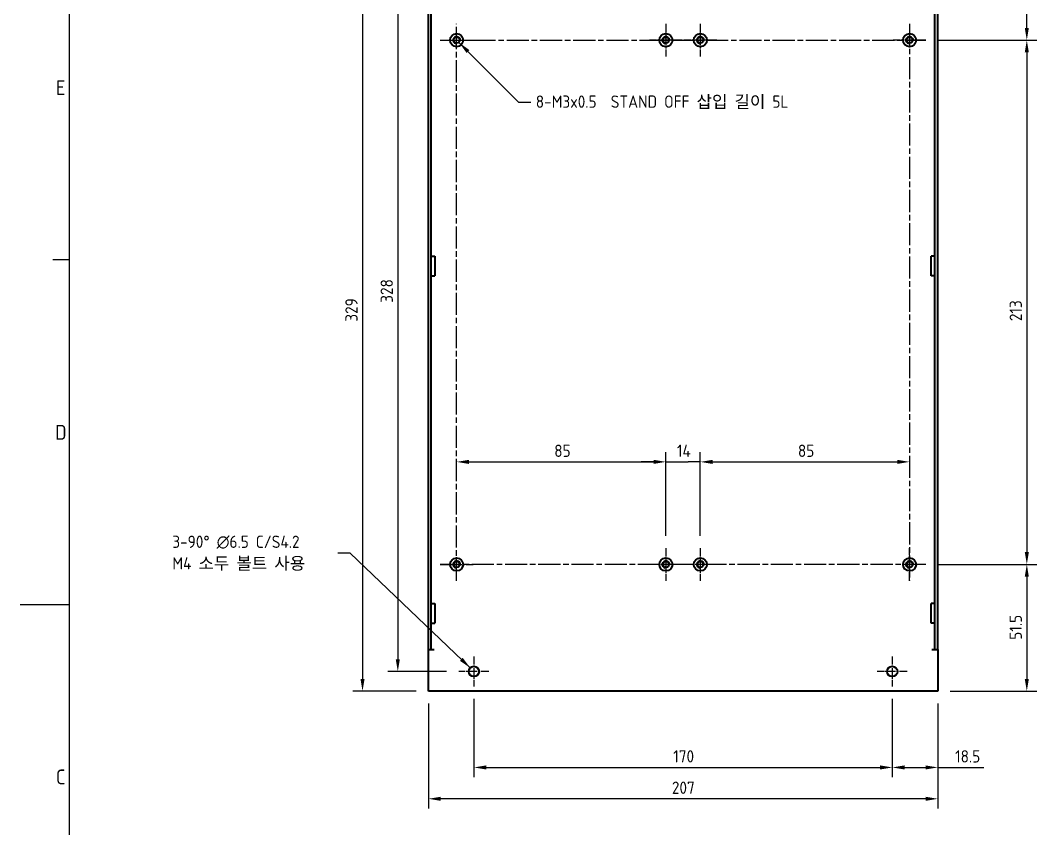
# Model space of a CAD drawing. Header units: millimetres. Extents: x 0 to 1188, y 0 to 840.
# Drawn here: x 0 to 412.9, y 328.9 to 657.3 of the extents above; entities that cross this region are included whole.
import ezdxf

# ---------------------------------------------------------------- set-up
doc = ezdxf.new("R2010")
doc.units = ezdxf.units.MM
doc.header["$LTSCALE"] = 2
doc.linetypes.add('CHAIN', pattern=[0.3543, 0.2362, -0.0295, 0.0591, -0.0295])
doc.layers.get('0').update_dxf_attribs({"color": 3, "lineweight": 25})
for name, color, linetype, lineweight in [('가시적인 것(ISO)', 3, 'Continuous', 40), ('가시적인 좁은 것(ISO)', 3, 'Continuous', 35), ('경계(ISO)', 7, 'Continuous', 25), ('기호(ISO)', 5, 'Continuous', 25), ('중심 표식(ISO)', 1, 'Continuous', 25), ('중심선(ISO)', 1, 'Continuous', 25), ('치수(ISO)', 2, 'Continuous', 25)]:
    doc.layers.add(name, color=color, linetype=linetype, lineweight=lineweight)
doc.styles.add('문자 텍스트_PSTEK_POSCO', font='isocp.shx')
doc.styles.add('치수 텍스트_PSTEK_POSCO', font='isocp.shx')
doc.dimstyles.new('치수_PSTEK_POSCO', dxfattribs={"dimscale": 2, "dimtxt": 2.5, "dimasz": 2.5, "dimexe": 2, "dimexo": 2.5, "dimgap": 1, "dimtad": 1, "dimrnd": 1e-08, "dimdsep": 46, "dimtxsty": '치수 텍스트_PSTEK_POSCO', "dimcen": 0.09, "dimdle": 10, "dimclrd": 7, "dimclre": 7, "dimclrt": 2, "dimadec": 1, "dimazin": 2, "dimtfac": 1, "dimtmove": 0, "dimatfit": 3, "dimfxl": 0, "dimtolj": 1, "dimlwd": -1, "dimlwe": -1, "dimarcsym": 0})
doc.dimstyles.new('치수_PSTEK_POSCO$7', dxfattribs={"dimscale": 2, "dimtxt": 2.5, "dimasz": 2.5, "dimexe": 2, "dimexo": 2.5, "dimgap": 1, "dimtad": 1, "dimrnd": 1e-08, "dimdsep": 46, "dimtxsty": '치수 텍스트_PSTEK_POSCO', "dimcen": 0.09, "dimdle": 10, "dimclrd": 7, "dimclre": 7, "dimclrt": 2, "dimadec": 1, "dimazin": 2, "dimtfac": 1, "dimtmove": 0, "dimatfit": 3, "dimfxl": 0, "dimtolj": 1, "dimlwd": -1, "dimlwe": -1, "dimarcsym": 0})

# ---------------------------------------------------------------- blocks, each defined once
blk = doc.blocks.new('경계 Default Border')
at = {"layer": '경계(ISO)'}
blk.add_line((10, 280), (6.6, 280), dxfattribs=at)
at = {"layer": '경계(ISO)', "flags": 128}
for points in [[(10, 10), (10, 410)], [(0, 210), (10, 210)]]:
    blk.add_lwpolyline(points, dxfattribs=at)
at = {"layer": '경계(ISO)', "color": 2, "char_height": 3, "attachment_point": 7, "style": '문자 텍스트_PSTEK_POSCO'}
for s, insert in [('E', (7.24, 313.47)), ('D', (7.08, 243.47)), ('C', (7.24, 173.47))]:
    blk.add_mtext(s, dxfattribs=dict(at, insert=insert))
blk = doc.blocks.new('*D66')
at = {"layer": 'Defpoints', "color": 0}
for p in [(188.02, 720.77), (153.36, 392.77), (178.17, 392.77)]:
    blk.add_point(p, dxfattribs=at)
at = {"layer": '치수(ISO)', "color": 7}
for p, q in [((183.02, 720.77), (149.36, 720.77)), ((153.36, 715.77), (153.36, 397.77)), ((173.17, 392.77), (149.36, 392.77))]:
    blk.add_line(p, q, dxfattribs=at)
for points in [[(152.53, 715.77), (154.19, 715.77), (153.36, 720.77)], [(152.53, 397.77), (154.19, 397.77), (153.36, 392.77)]]:
    blk.add_solid(points, dxfattribs=at)
at = {"layer": '치수(ISO)', "color": 2, "insert": (148.86, 542.57), "char_height": 5, "attachment_point": 4, "rotation": 90, "style": '치수 텍스트_PSTEK_POSCO'}
blk.add_mtext('\\A1;328', dxfattribs=at)
blk = doc.blocks.new('*D67')
at = {"layer": 'Defpoints', "color": 0}
for p in [(185.27, 713.77), (139.03, 384.77), (165.77, 384.77)]:
    blk.add_point(p, dxfattribs=at)
at = {"layer": '치수(ISO)', "color": 7}
for p, q in [((180.27, 713.77), (135.03, 713.77)), ((139.03, 708.77), (139.03, 389.77)), ((160.77, 384.77), (135.03, 384.77))]:
    blk.add_line(p, q, dxfattribs=at)
for points in [[(138.2, 708.77), (139.86, 708.77), (139.03, 713.77)], [(138.2, 389.77), (139.86, 389.77), (139.03, 384.77)]]:
    blk.add_solid(points, dxfattribs=at)
at = {"layer": '치수(ISO)', "color": 2, "insert": (134.53, 534.89), "char_height": 5, "attachment_point": 4, "rotation": 90, "style": '치수 텍스트_PSTEK_POSCO'}
blk.add_mtext('\\A1;329', dxfattribs=at)
blk = doc.blocks.new('*D94')
at = {"layer": 'Defpoints', "color": 0}
for p in [(184.27, 386.67), (354.27, 386.67), (354.27, 353.79)]:
    blk.add_point(p, dxfattribs=at)
at = {"layer": '치수(ISO)', "color": 7}
for p, q in [((184.27, 381.67), (184.27, 349.79)), ((354.27, 381.67), (354.27, 349.79)), ((189.27, 353.79), (349.27, 353.79))]:
    blk.add_line(p, q, dxfattribs=at)
for points in [[(189.27, 354.62), (189.27, 352.96), (184.27, 353.79)], [(349.27, 354.62), (349.27, 352.96), (354.27, 353.79)]]:
    blk.add_solid(points, dxfattribs=at)
at = {"layer": '치수(ISO)', "color": 2, "insert": (265.27, 358.29), "char_height": 5, "attachment_point": 4, "style": '치수 텍스트_PSTEK_POSCO'}
blk.add_mtext('\\A1;170', dxfattribs=at)
blk = doc.blocks.new('*D95')
at = {"layer": 'Defpoints', "color": 0}
for p in [(165.77, 384.77), (372.77, 384.77), (165.77, 341.05)]:
    blk.add_point(p, dxfattribs=at)
at = {"layer": '치수(ISO)', "color": 7}
for p, q in [((165.77, 379.77), (165.77, 337.05)), ((372.77, 379.77), (372.77, 337.05)), ((367.77, 341.05), (170.77, 341.05))]:
    blk.add_line(p, q, dxfattribs=at)
for points in [[(170.77, 341.88), (170.77, 340.22), (165.77, 341.05)], [(367.77, 341.88), (367.77, 340.22), (372.77, 341.05)]]:
    blk.add_solid(points, dxfattribs=at)
at = {"layer": '치수(ISO)', "color": 2, "insert": (264.71, 345.55), "char_height": 5, "attachment_point": 4, "style": '치수 텍스트_PSTEK_POSCO'}
blk.add_mtext('\\A1;207', dxfattribs=at)
blk = doc.blocks.new('*D96')
at = {"layer": 'Defpoints', "color": 0}
for p in [(354.27, 386.67), (372.77, 384.77), (372.77, 353.79)]:
    blk.add_point(p, dxfattribs=at)
at = {"layer": '치수(ISO)', "color": 7}
for p, q in [((354.27, 381.67), (354.27, 349.79)), ((372.77, 379.77), (372.77, 349.79)), ((359.27, 353.79), (367.77, 353.79)), ((372.77, 353.79), (391.48, 353.79))]:
    blk.add_line(p, q, dxfattribs=at)
for points in [[(359.27, 354.62), (359.27, 352.96), (354.27, 353.79)], [(367.77, 354.62), (367.77, 352.96), (372.77, 353.79)]]:
    blk.add_solid(points, dxfattribs=at)
at = {"layer": '치수(ISO)', "color": 2, "insert": (379.77, 358.29), "char_height": 5, "attachment_point": 4, "style": '치수 텍스트_PSTEK_POSCO'}
blk.add_mtext('\\A1;18.5', dxfattribs=at)
blk = doc.blocks.new('*D102')
at = {"layer": 'Defpoints', "color": 0}
for p in [(367.92, 649.27), (367.92, 436.27), (408.92, 436.27)]:
    blk.add_point(p, dxfattribs=at)
at = {"layer": '치수(ISO)', "color": 7}
for p, q in [((372.92, 649.27), (412.92, 649.27)), ((408.92, 644.27), (408.92, 441.27)), ((372.92, 436.27), (412.92, 436.27))]:
    blk.add_line(p, q, dxfattribs=at)
for points in [[(408.09, 644.27), (409.75, 644.27), (408.92, 649.27)], [(408.09, 441.27), (409.75, 441.27), (408.92, 436.27)]]:
    blk.add_solid(points, dxfattribs=at)
at = {"layer": '치수(ISO)', "color": 2, "insert": (404.42, 535.11), "char_height": 5, "attachment_point": 4, "rotation": 90, "style": '치수 텍스트_PSTEK_POSCO'}
blk.add_mtext('\\A1;213', dxfattribs=at)
blk = doc.blocks.new('*D103')
at = {"layer": 'Defpoints', "color": 0}
for p in [(370.37, 728.77), (408.92, 728.77), (367.92, 649.27)]:
    blk.add_point(p, dxfattribs=at)
at = {"layer": '치수(ISO)', "color": 7}
for p, q in [((375.37, 728.77), (412.92, 728.77)), ((408.92, 654.27), (408.92, 723.77)), ((372.92, 649.27), (412.92, 649.27))]:
    blk.add_line(p, q, dxfattribs=at)
for points in [[(408.09, 723.77), (409.75, 723.77), (408.92, 728.77)], [(408.09, 654.27), (409.75, 654.27), (408.92, 649.27)]]:
    blk.add_solid(points, dxfattribs=at)
at = {"layer": '치수(ISO)', "color": 2, "insert": (404.42, 680.16), "char_height": 5, "attachment_point": 4, "rotation": 90, "style": '치수 텍스트_PSTEK_POSCO'}
blk.add_mtext('\\A1;79.5', dxfattribs=at)
blk = doc.blocks.new('*D104')
at = {"layer": 'Defpoints', "color": 0}
for p in [(367.92, 436.27), (372.77, 384.77), (408.92, 384.77)]:
    blk.add_point(p, dxfattribs=at)
at = {"layer": '치수(ISO)', "color": 7}
for p, q in [((372.92, 436.27), (412.92, 436.27)), ((408.92, 431.27), (408.92, 389.77)), ((377.77, 384.77), (412.92, 384.77))]:
    blk.add_line(p, q, dxfattribs=at)
for points in [[(408.09, 431.27), (409.75, 431.27), (408.92, 436.27)], [(408.09, 389.77), (409.75, 389.77), (408.92, 384.77)]]:
    blk.add_solid(points, dxfattribs=at)
at = {"layer": '치수(ISO)', "color": 2, "insert": (404.42, 405.67), "char_height": 5, "attachment_point": 4, "rotation": 90, "style": '치수 텍스트_PSTEK_POSCO'}
blk.add_mtext('\\A1;51.5', dxfattribs=at)
blk = doc.blocks.new('*D106')
at = {"layer": 'Defpoints', "color": 0}
for p in [(262.27, 477.94), (262.27, 442.92), (177.27, 429.62)]:
    blk.add_point(p, dxfattribs=at)
at = {"layer": '치수(ISO)', "color": 7}
for p, q in [((262.27, 447.92), (262.27, 481.94)), ((182.27, 477.94), (257.27, 477.94))]:
    blk.add_line(p, q, dxfattribs=at)
for points in [[(182.27, 478.77), (182.27, 477.1), (177.27, 477.94)], [(257.27, 478.77), (257.27, 477.1), (262.27, 477.94)]]:
    blk.add_solid(points, dxfattribs=at)
at = {"layer": '치수(ISO)', "color": 2, "insert": (216.92, 482.44), "char_height": 5, "attachment_point": 4, "style": '치수 텍스트_PSTEK_POSCO'}
blk.add_mtext('\\A1;85', dxfattribs=at)
blk = doc.blocks.new('*D107')
at = {"layer": 'Defpoints', "color": 0}
for p in [(276.27, 477.94), (262.27, 442.92), (276.27, 442.92)]:
    blk.add_point(p, dxfattribs=at)
at = {"layer": '치수(ISO)', "color": 7}
for p, q in [((262.27, 447.92), (262.27, 481.94)), ((276.27, 447.92), (276.27, 481.94)), ((257.27, 477.94), (252.27, 477.94)), ((262.27, 477.94), (267.27, 477.94)), ((267.27, 477.94), (271.27, 477.94)), ((276.27, 477.94), (271.27, 477.94)), ((281.27, 477.94), (286.27, 477.94))]:
    blk.add_line(p, q, dxfattribs=at)
for points in [[(257.27, 478.77), (257.27, 477.1), (262.27, 477.94)], [(281.27, 478.77), (281.27, 477.1), (276.27, 477.94)]]:
    blk.add_solid(points, dxfattribs=at)
at = {"layer": '치수(ISO)', "color": 2, "insert": (266.77, 482.44), "char_height": 5, "attachment_point": 4, "style": '치수 텍스트_PSTEK_POSCO'}
blk.add_mtext('\\A1;14', dxfattribs=at)
blk = doc.blocks.new('*D108')
at = {"layer": 'Defpoints', "color": 0}
for p in [(361.27, 477.94), (361.27, 476.49), (276.27, 442.92)]:
    blk.add_point(p, dxfattribs=at)
at = {"layer": '치수(ISO)', "color": 7}
for p, q in [((276.27, 447.92), (276.27, 481.94)), ((281.27, 477.94), (356.27, 477.94))]:
    blk.add_line(p, q, dxfattribs=at)
for points in [[(281.27, 478.77), (281.27, 477.1), (276.27, 477.94)], [(356.27, 478.77), (356.27, 477.1), (361.27, 477.94)]]:
    blk.add_solid(points, dxfattribs=at)
at = {"layer": '치수(ISO)', "color": 2, "insert": (315.92, 482.44), "char_height": 5, "attachment_point": 4, "style": '치수 텍스트_PSTEK_POSCO'}
blk.add_mtext('\\A1;85', dxfattribs=at)

msp = doc.modelspace()

# ---------------------------------------------------------------- linework, layer by layer
at = {"layer": '가시적인 것(ISO)'}
for p, q in [((165.77, 401.772), (165.77, 713.702)), ((166.97, 401.772), (166.97, 713.702)), ((371.57, 401.772), (371.57, 713.702)), ((372.77, 401.772), (372.77, 713.702)), ((166.97, 561.572), (168.47, 561.572)), ((168.47, 561.572), (168.47, 553.572)), ((370.07, 553.572), (370.07, 561.572)), ((371.57, 561.572), (370.07, 561.572)), ((166.97, 553.572), (168.47, 553.572)), ((371.57, 553.572), (370.07, 553.572)), ((166.97, 420.372), (168.47, 420.372)), ((168.47, 420.372), (168.47, 412.372)), ((370.07, 412.372), (370.07, 420.372)), ((371.57, 420.372), (370.07, 420.372)), ((166.97, 412.372), (168.47, 412.372)), ((371.57, 412.372), (370.07, 412.372)), ((165.77, 384.772), (165.77, 401.772)), ((165.77, 401.772), (166.97, 401.772)), ((166.97, 401.772), (168.17, 401.772)), ((370.37, 401.772), (371.57, 401.772)), ((371.57, 401.772), (372.77, 401.772)), ((372.77, 401.772), (372.77, 384.772)), ((372.77, 384.772), (165.77, 384.772))]:
    msp.add_line(p, q, dxfattribs=at)
for centre, radius in [((177.27, 649.272), 2.65), ((177.27, 649.272), 1.23), ((262.27, 649.272), 2.65), ((262.27, 649.272), 1.23), ((276.27, 649.272), 2.65), ((276.27, 649.272), 1.23), ((361.27, 649.272), 2.65), ((361.27, 649.272), 1.23), ((177.27, 436.272), 2.65), ((262.27, 436.272), 2.65), ((276.27, 436.272), 2.65), ((361.27, 436.272), 2.65), ((177.27, 436.272), 1.23), ((262.27, 436.272), 1.23), ((276.27, 436.272), 1.23), ((361.27, 436.272), 1.23), ((184.27, 392.772), 2.1), ((354.27, 392.772), 2.1)]:
    msp.add_circle(centre, radius, dxfattribs=at)
at = {"layer": '가시적인 좁은 것(ISO)'}
for centre in [(177.27, 649.272), (262.27, 649.272), (276.27, 649.272), (361.27, 649.272), (177.27, 436.272), (262.27, 436.272), (276.27, 436.272), (361.27, 436.272)]:
    msp.add_arc(centre, 1.5, 350, 260, dxfattribs=at)
at = {"layer": '중심 표식(ISO)', "linetype": 'CHAIN', "ltscale": 7.389429}
for p, q in [((262.27, 655.922), (262.27, 642.622)), ((276.27, 655.922), (276.27, 642.622)), ((170.62, 649.272), (183.92, 649.272)), ((268.92, 649.272), (255.62, 649.272)), ((282.92, 649.272), (269.62, 649.272)), ((367.92, 649.272), (354.62, 649.272)), ((262.27, 442.922), (262.27, 429.622)), ((276.27, 442.922), (276.27, 429.622)), ((361.27, 429.622), (361.27, 442.922)), ((170.62, 436.272), (183.92, 436.272)), ((268.92, 436.272), (255.62, 436.272)), ((282.92, 436.272), (269.62, 436.272))]:
    msp.add_line(p, q, dxfattribs=at)
at = {"layer": '중심 표식(ISO)', "linetype": 'CHAIN', "ltscale": 6.778265}
for p, q in [((184.27, 398.872), (184.27, 386.672)), ((354.27, 398.872), (354.27, 386.672)), ((190.37, 392.772), (178.17, 392.772)), ((360.37, 392.772), (348.17, 392.772))]:
    msp.add_line(p, q, dxfattribs=at)
at = {"layer": '중심선(ISO)', "linetype": 'CHAIN', "ltscale": 19.051651}
for p, q in [((177.27, 429.622), (177.27, 655.922)), ((361.27, 655.922), (361.27, 429.622)), ((170.62, 649.272), (367.92, 649.272)), ((367.92, 436.272), (170.62, 436.272))]:
    msp.add_line(p, q, dxfattribs=at)

# ---------------------------------------------------------------- block references
at = {"xscale": 2, "yscale": 2, "zscale": 2}
msp.add_blockref('경계 Default Border', (0, 0), dxfattribs=at)

# ---------------------------------------------------------------- texts
at = {"layer": '기호(ISO)', "color": 2, "char_height": 5, "attachment_point": 4, "style": '치수 텍스트_PSTEK_POSCO'}
for s, insert, width, line_spacing_factor in [('{8-M3x0.5  STAND OFF 삽입 길이 5L}', (209.42, 624.021), 118.18445, 0.4375), ('{3-90° \\fAIGDT|b0|i0;\\H5.0000;n\\fisocp|b0|i0;\\H5.0000;6.5 C/S4.2\\PM4 소두 볼트 사용 }', (61.754, 440.832), 65.28885, 1.05)]:
    msp.add_mtext(s, dxfattribs=dict(at, insert=insert, width=width, line_spacing_factor=line_spacing_factor))

# ---------------------------------------------------------------- dimensions: what is measured, and where the dimension line sits
at = {"layer": '치수(ISO)', "color": 7}
for base, p1, p2, angle, override, picture, middle in [((408.921, 728.772), (367.92, 649.272), (370.37, 728.772), 90, {"dimdec": 2, "dimtp": 0, "dimtm": 0, "dimtdec": 2, "dimtofl": 0, "dimatfit": 1}, '*D103', (408.921, 685.522)), ((153.36, 392.772), (188.02, 720.772), (178.17, 392.772), 90, {"dimdec": 2, "dimtp": 0, "dimtm": 0, "dimtdec": 2, "dimtofl": 0, "dimatfit": 1}, '*D66', (153.36, 547.072)), ((139.03, 384.772), (185.27, 713.772), (165.77, 384.772), 90, {"dimdec": 2, "dimtp": 0, "dimtm": 0, "dimtdec": 2, "dimtofl": 0, "dimatfit": 1}, '*D67', (139.03, 539.572)), ((408.921, 436.272), (367.92, 649.272), (367.92, 436.272), 90, {"dimdec": 2, "dimtp": 0, "dimtm": 0, "dimtdec": 2, "dimtofl": 0, "dimatfit": 1}, '*D102', (408.921, 539.272)), ((262.27, 477.938), (177.27, 429.622), (262.27, 442.922), 180, {"dimdec": 2, "dimse1": 1, "dimtp": 0, "dimtm": 0, "dimtdec": 2, "dimtofl": 0, "dimatfit": 1}, '*D106', (219.77, 477.938)), ((276.27, 477.938), (262.27, 442.922), (276.27, 442.922), 180, {"dimdec": 2, "dimtp": 0, "dimtm": 0, "dimtdec": 2, "dimtofl": 0}, '*D107', (269.27, 477.938)), ((361.27, 477.938), (276.27, 442.922), (361.27, 476.488), 180, {"dimdec": 2, "dimse2": 1, "dimtp": 0, "dimtm": 0, "dimtdec": 2, "dimtofl": 0, "dimatfit": 1}, '*D108', (318.77, 477.938)), ((408.921, 384.772), (367.92, 436.272), (372.77, 384.772), 90, {"dimdec": 2, "dimtp": 0, "dimtm": 0, "dimtdec": 2, "dimtofl": 0, "dimatfit": 1}, '*D104', (408.921, 410.522)), ((165.77, 341.05), (372.77, 384.772), (165.77, 384.772), 180, {"dimdec": 2, "dimtp": 0, "dimtm": 0, "dimtdec": 2, "dimtofl": 0, "dimatfit": 1}, '*D95', (269.27, 341.05)), ((354.27, 353.79), (184.27, 386.672), (354.27, 386.672), 180, {"dimdec": 2, "dimtp": 0, "dimtm": 0, "dimtdec": 2, "dimtofl": 0, "dimatfit": 1}, '*D94', (269.27, 353.79)), ((372.77, 353.79), (354.27, 386.672), (372.77, 384.772), 180, {"dimdec": 2, "dimtp": 0, "dimtm": 0, "dimtdec": 2, "dimtofl": 0, "dimatfit": 2}, '*D96', (384.623, 353.79))]:
    dim = msp.add_linear_dim(base=base, p1=p1, p2=p2, angle=angle, dimstyle='치수_PSTEK_POSCO', override=override, dxfattribs=at)
    dim.commit()
    dim.dimension.update_dxf_attribs({"geometry": picture, "text_midpoint": middle, "dimtype": 160})

# ---------------------------------------------------------------- leaders
at = {"layer": '기호(ISO)', "color": 7, "annotation_type": 0, "has_hookline": 1}
for points, hookline_direction, text_width in [([(178.33, 648.212), (202.42, 624.021), (207.42, 624.021)], 0, 103.811), ([(182.785, 394.257), (134.043, 440.832), (129.043, 440.832)], 1, 57.101)]:
    msp.add_leader(points, dimstyle='치수_PSTEK_POSCO$7', override={"dimtad": 0}, dxfattribs=dict(at, hookline_direction=hookline_direction, text_width=text_width))

doc.saveas('drawing.dxf')
